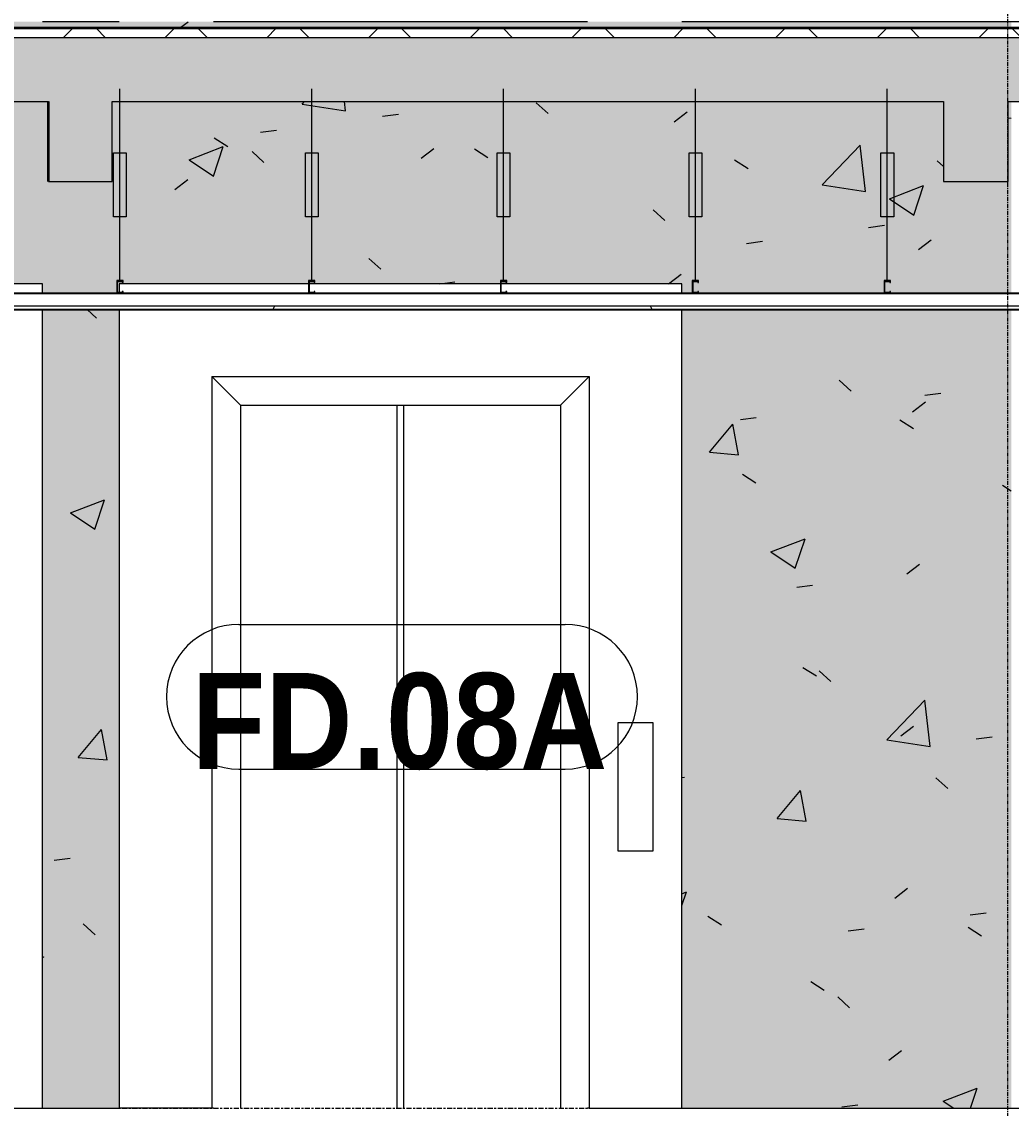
# Model space of a CAD drawing. Header units: millimetres. Extents: x 3451 to 201731, y -8641 to 35300.
# Drawn here: x 30453 to 33547, y 15800 to 19200 of the extents above; entities that cross this region are included whole.
import ezdxf

# ---------------------------------------------------------------- set-up
doc = ezdxf.new("R2010")
doc.units = ezdxf.units.MM
doc.linetypes.add('Centre', pattern=[31.75, 6.35, -4.7625, 15.875, -4.7625])
doc.linetypes.add('Grid Line', pattern=[22.225, 12.7, -3.175, 3.175, -3.175])
for name, color, linetype, lineweight in [('0-1', 7, 'Continuous', 5), ('A-CLNG', 13, 'Continuous', 9), ('A-CLNG-1', 13, 'Continuous', 25), ('A-CLNG-PATT-1', 13, 'Continuous', 9), ('A-DETL-GENF', 92, 'Continuous', 9), ('A-DETL-GENF-1', 7, 'Continuous', 9), ('A-DETL-THIN', 151, 'Continuous', 9), ('A-DOOR', 31, 'Continuous', 9), ('A-DOOR-IDEN', 31, 'Continuous', 9), ('A-FLOR-3', 192, 'Continuous', 35), ('A-FLOR-LEVL-2', 51, 'Centre', 9), ('A-FLOR-PATT-3', 8, 'Continuous', 9), ('A-WALL-PATT-4', 111, 'Continuous', 9), ('I-WALL', 2, 'Continuous', 9), ('S-BEAM-1', 12, 'Continuous', 5), ('S-BEAM-2', 10, 'Continuous', 35), ('S-GRID-1', 1, 'Grid Line', 9)]:
    doc.layers.add(name, color=color, linetype=linetype, lineweight=lineweight)
doc.styles.add('Arial_B_1', font='arialbd.ttf', dxfattribs={"width": 0.9, "height": 300})

# ---------------------------------------------------------------- blocks, each defined once
blk = doc.blocks.new('NCV_TKTC_KET CAU_rvt-1-TKCS_MẶT CẮT C')
at = {"layer": 'S-BEAM-1'}
blk.add_hatch(color=256, dxfattribs=at).paths.add_polyline_path([(30535.3, 18700), (30536.9, 18700), (30535.3, 18940.9)])
at = {"layer": 'S-BEAM-2'}
blk.add_line((30535.3, 18950), (30535.3, 18700), dxfattribs=at)
blk = doc.blocks.new('Thang may HIEN - Dài x Rộng - 2200x1200-V8-TKCS_MẶT CẮT C')
at = {"layer": 'A-DOOR'}
for p, q in [((30757.4, 11580), (30757.4, 11552.5)), ((31349.8, 11580), (30757.4, 11580)), ((31949.8, 11580), (31352.3, 11580)), ((32517.4, 11580), (31952.3, 11580)), ((32517.4, 11550), (32517.4, 11580)), ((30757.4, 11500), (30757.4, 9000)), ((32517.4, 9000), (32517.4, 11500)), ((31137.4, 11200), (31047.4, 11290)), ((31047.4, 11290), (31047.4, 9000)), ((31047.4, 11290), (32227.4, 11290)), ((32227.4, 11290), (32137.4, 11200)), ((32227.4, 11290), (32227.4, 9000)), ((31137.4, 11200), (31137.4, 9000)), ((31137.4, 11200), (32137.4, 11200)), ((31627.4, 9000), (31627.4, 11200)), ((31647.4, 9000), (31647.4, 11200)), ((32137.4, 11200), (32137.4, 9000)), ((32427.4, 10205.9), (32317.4, 10205.9)), ((32317.4, 10205.9), (32317.4, 9805.9)), ((32427.4, 9805.9), (32427.4, 10205.9)), ((32317.4, 9805.9), (32427.4, 9805.9)), ((31047.4, 9000), (30757.4, 9000)), ((31052.4, 9000), (31047.4, 9000)), ((32227.4, 9000), (32222.4, 9000)), ((32227.4, 9000), (32517.4, 9000))]:
    blk.add_line(p, q, dxfattribs=at)
blk = doc.blocks.new('Thang may HIEN - Dài x Rộng - 2200x1200-V9-TKCS_MẶT CẮT C')
at = {"layer": 'A-DOOR'}
for p, q in [((28757.4, 11580), (28757.4, 11550)), ((28949.8, 11580), (28757.4, 11580)), ((29549.8, 11580), (28952.3, 11580)), ((30149.8, 11580), (29552.3, 11580)), ((30517.4, 11580), (30152.3, 11580)), ((30517.4, 11550), (30517.4, 11580)), ((28757.4, 11500), (28757.4, 9000)), ((30517.4, 9000), (30517.4, 11500)), ((29137.4, 11200), (29047.4, 11290)), ((29047.4, 11290), (29047.4, 9000)), ((29047.4, 11290), (30227.4, 11290)), ((30227.4, 11290), (30137.4, 11200)), ((30227.4, 11290), (30227.4, 9000)), ((29137.4, 11200), (29137.4, 9000)), ((29137.4, 11200), (30137.4, 11200)), ((29627.4, 9000), (29627.4, 11200)), ((29647.4, 9000), (29647.4, 11200)), ((30137.4, 11200), (30137.4, 9000)), ((30427.4, 10205.9), (30317.4, 10205.9)), ((30317.4, 10205.9), (30317.4, 9805.9)), ((30427.4, 9805.9), (30427.4, 10205.9)), ((30317.4, 9805.9), (30427.4, 9805.9)), ((29047.4, 9000), (28757.4, 9000)), ((29052.4, 9000), (29047.4, 9000)), ((30227.4, 9000), (30222.4, 9000)), ((30227.4, 9000), (30517.4, 9000))]:
    blk.add_line(p, q, dxfattribs=at)
blk = doc.blocks.new('Repeating Detail - THANH TREO TRẦN 600-V268-TKCS_MẶT CẮT C')
at = {"layer": 'A-DETL-GENF'}
for points in [[(30749.8, 25150), (30769.8, 25150), (30769.8, 25156), (30767.3, 25152.5), (30752.3, 25152.5), (30752.3, 25187.5), (30767.3, 25187.5), (30769.8, 25184), (30769.8, 25190), (30749.8, 25190)], [(31349.8, 25150), (31369.8, 25150), (31369.8, 25156), (31367.3, 25152.5), (31352.3, 25152.5), (31352.3, 25187.5), (31367.3, 25187.5), (31369.8, 25184), (31369.8, 25190), (31349.8, 25190)], [(31949.8, 25150), (31969.8, 25150), (31969.8, 25156), (31967.3, 25152.5), (31952.3, 25152.5), (31952.3, 25187.5), (31967.3, 25187.5), (31969.8, 25184), (31969.8, 25190), (31949.8, 25190)], [(32549.8, 25150), (32569.8, 25150), (32569.8, 25156), (32567.3, 25152.5), (32552.3, 25152.5), (32552.3, 25187.5), (32567.3, 25187.5), (32569.8, 25184), (32569.8, 25190), (32549.8, 25190)], [(33149.8, 25150), (33169.8, 25150), (33169.8, 25156), (33167.3, 25152.5), (33152.3, 25152.5), (33152.3, 25187.5), (33167.3, 25187.5), (33169.8, 25184), (33169.8, 25190), (33149.8, 25190)]]:
    blk.add_hatch(color=256, dxfattribs=at).paths.add_polyline_path(points)
for p, q in [((30759.8, 25190), (30759.8, 25790)), ((31359.8, 25190), (31359.8, 25790)), ((31959.8, 25190), (31959.8, 25790)), ((32559.8, 25190), (32559.8, 25790)), ((33159.8, 25190), (33159.8, 25790)), ((30739.8, 25590), (30779.8, 25590)), ((30739.8, 25390), (30739.8, 25590)), ((30779.8, 25590), (30779.8, 25390)), ((31339.8, 25590), (31379.8, 25590)), ((31339.8, 25390), (31339.8, 25590)), ((31379.8, 25590), (31379.8, 25390)), ((31939.8, 25590), (31979.8, 25590)), ((31939.8, 25390), (31939.8, 25590)), ((31979.8, 25590), (31979.8, 25390)), ((32539.8, 25590), (32579.8, 25590)), ((32539.8, 25390), (32539.8, 25590)), ((32579.8, 25590), (32579.8, 25390)), ((33139.8, 25590), (33179.8, 25590)), ((33139.8, 25390), (33139.8, 25590)), ((33179.8, 25590), (33179.8, 25390)), ((30779.8, 25390), (30739.8, 25390)), ((31379.8, 25390), (31339.8, 25390)), ((31979.8, 25390), (31939.8, 25390)), ((32579.8, 25390), (32539.8, 25390)), ((33179.8, 25390), (33139.8, 25390)), ((30769.8, 25190), (30749.8, 25190)), ((30749.8, 25190), (30749.8, 25150)), ((30769.8, 25190), (30749.8, 25190)), ((30749.8, 25190), (30749.8, 25150)), ((30752.3, 25187.5), (30767.3, 25187.5)), ((30752.3, 25152.5), (30752.3, 25187.5)), ((30752.3, 25152.5), (30752.3, 25187.5)), ((30752.3, 25187.5), (30767.3, 25187.5)), ((30767.3, 25187.5), (30767.3, 25184)), ((30767.3, 25187.5), (30767.3, 25184)), ((30767.3, 25184), (30769.8, 25184)), ((30767.3, 25184), (30769.8, 25184)), ((30769.8, 25184), (30769.8, 25190)), ((30769.8, 25184), (30769.8, 25190)), ((31369.8, 25190), (31349.8, 25190)), ((31349.8, 25190), (31349.8, 25150)), ((31369.8, 25190), (31349.8, 25190)), ((31349.8, 25190), (31349.8, 25150)), ((31352.3, 25187.5), (31367.3, 25187.5)), ((31352.3, 25152.5), (31352.3, 25187.5)), ((31352.3, 25152.5), (31352.3, 25187.5)), ((31352.3, 25187.5), (31367.3, 25187.5)), ((31367.3, 25187.5), (31367.3, 25184)), ((31367.3, 25187.5), (31367.3, 25184)), ((31367.3, 25184), (31369.8, 25184)), ((31367.3, 25184), (31369.8, 25184)), ((31369.8, 25184), (31369.8, 25190)), ((31369.8, 25184), (31369.8, 25190)), ((31969.8, 25190), (31949.8, 25190)), ((31949.8, 25190), (31949.8, 25150)), ((31969.8, 25190), (31949.8, 25190)), ((31949.8, 25190), (31949.8, 25150)), ((31952.3, 25187.5), (31967.3, 25187.5)), ((31952.3, 25152.5), (31952.3, 25187.5)), ((31952.3, 25152.5), (31952.3, 25187.5)), ((31952.3, 25187.5), (31967.3, 25187.5)), ((31967.3, 25187.5), (31967.3, 25184)), ((31967.3, 25187.5), (31967.3, 25184)), ((31967.3, 25184), (31969.8, 25184)), ((31967.3, 25184), (31969.8, 25184)), ((31969.8, 25184), (31969.8, 25190)), ((31969.8, 25184), (31969.8, 25190)), ((32569.8, 25190), (32549.8, 25190)), ((32549.8, 25190), (32549.8, 25150)), ((32569.8, 25190), (32549.8, 25190)), ((32549.8, 25190), (32549.8, 25150)), ((32552.3, 25187.5), (32567.3, 25187.5)), ((32552.3, 25152.5), (32552.3, 25187.5)), ((32552.3, 25152.5), (32552.3, 25187.5)), ((32552.3, 25187.5), (32567.3, 25187.5)), ((32567.3, 25187.5), (32567.3, 25184)), ((32567.3, 25187.5), (32567.3, 25184)), ((32567.3, 25184), (32569.8, 25184)), ((32567.3, 25184), (32569.8, 25184)), ((32569.8, 25184), (32569.8, 25190)), ((32569.8, 25184), (32569.8, 25190)), ((33169.8, 25190), (33149.8, 25190)), ((33149.8, 25190), (33149.8, 25150)), ((33169.8, 25190), (33149.8, 25190)), ((33149.8, 25190), (33149.8, 25150)), ((33152.3, 25187.5), (33167.3, 25187.5)), ((33152.3, 25152.5), (33152.3, 25187.5)), ((33152.3, 25152.5), (33152.3, 25187.5)), ((33152.3, 25187.5), (33167.3, 25187.5)), ((33167.3, 25187.5), (33167.3, 25184)), ((33167.3, 25187.5), (33167.3, 25184)), ((33167.3, 25184), (33169.8, 25184)), ((33167.3, 25184), (33169.8, 25184)), ((33169.8, 25184), (33169.8, 25190)), ((33169.8, 25184), (33169.8, 25190)), ((30749.8, 25150), (30769.8, 25150)), ((30749.8, 25150), (30769.8, 25150)), ((30767.3, 25152.5), (30752.3, 25152.5)), ((30767.3, 25152.5), (30752.3, 25152.5)), ((30769.8, 25156), (30767.3, 25156)), ((30767.3, 25156), (30767.3, 25152.5)), ((30769.8, 25156), (30767.3, 25156)), ((30767.3, 25156), (30767.3, 25152.5)), ((30769.8, 25150), (30769.8, 25156)), ((30769.8, 25150), (30769.8, 25156)), ((31349.8, 25150), (31369.8, 25150)), ((31349.8, 25150), (31369.8, 25150)), ((31367.3, 25152.5), (31352.3, 25152.5)), ((31367.3, 25152.5), (31352.3, 25152.5)), ((31369.8, 25156), (31367.3, 25156)), ((31367.3, 25156), (31367.3, 25152.5)), ((31369.8, 25156), (31367.3, 25156)), ((31367.3, 25156), (31367.3, 25152.5)), ((31369.8, 25150), (31369.8, 25156)), ((31369.8, 25150), (31369.8, 25156)), ((31949.8, 25150), (31969.8, 25150)), ((31949.8, 25150), (31969.8, 25150)), ((31967.3, 25152.5), (31952.3, 25152.5)), ((31967.3, 25152.5), (31952.3, 25152.5)), ((31969.8, 25156), (31967.3, 25156)), ((31967.3, 25156), (31967.3, 25152.5)), ((31969.8, 25156), (31967.3, 25156)), ((31967.3, 25156), (31967.3, 25152.5)), ((31969.8, 25150), (31969.8, 25156)), ((31969.8, 25150), (31969.8, 25156)), ((32549.8, 25150), (32569.8, 25150)), ((32549.8, 25150), (32569.8, 25150)), ((32567.3, 25152.5), (32552.3, 25152.5)), ((32567.3, 25152.5), (32552.3, 25152.5)), ((32569.8, 25156), (32567.3, 25156)), ((32567.3, 25156), (32567.3, 25152.5)), ((32569.8, 25156), (32567.3, 25156)), ((32567.3, 25156), (32567.3, 25152.5)), ((32569.8, 25150), (32569.8, 25156)), ((32569.8, 25150), (32569.8, 25156)), ((33149.8, 25150), (33169.8, 25150)), ((33149.8, 25150), (33169.8, 25150)), ((33167.3, 25152.5), (33152.3, 25152.5)), ((33167.3, 25152.5), (33152.3, 25152.5)), ((33169.8, 25156), (33167.3, 25156)), ((33167.3, 25156), (33167.3, 25152.5)), ((33169.8, 25156), (33167.3, 25156)), ((33167.3, 25156), (33167.3, 25152.5)), ((33169.8, 25150), (33169.8, 25156)), ((33169.8, 25150), (33169.8, 25156))]:
    blk.add_line(p, q, dxfattribs=at)
blk = doc.blocks.new('STN_Door Tag - STN_Door Tag-1788670-TKCS_MẶT CẮT C')
at = {"layer": 'A-DOOR-IDEN'}
for p, q in [((34031.7, 10331.8), (35051.8, 10331.8)), ((34031.7, 9879), (35051.8, 9879))]:
    blk.add_line(p, q, dxfattribs=at)
for centre, start, end in [((34031.7, 10105.4), 90, 270), ((35051.8, 10105.4), 270, 90)]:
    blk.add_arc(centre, 226.4, start, end, dxfattribs=at)

msp = doc.modelspace()

# ---------------------------------------------------------------- hatches: boundary and pattern name
at = {"layer": 'A-CLNG-PATT-1'}
h = msp.add_hatch(dxfattribs=at)
h.set_pattern_fill('FP_7', color=256, style=0, pattern_type=2)
h.set_pattern_definition([(0, (49422.43, 14125), (1219.2, 304.8), [50.292, -864.108, 50.292, -864.108, -4876.8]), (0, (49422.43, 14125), (1219.2, 304.8), [-1828.8, 50.292, -1778.508, 50.292, -864.108, -2133.6]), (0, (49422.43, 14125), (1219.2, 304.8), [-4572, 50.292, -559.308, 50.292, -1473.708]), (120, (49879.63, 14277.4), (-873.5645, 903.458), [50.292, -864.108, 50.292, -5740.908]), (120, (49879.63, 14277.4), (-873.5645, 903.458), [-964.692, -864.108, 50.292, -1778.508, -3048]), (120, (49879.63, 14277.4), (-873.5645, 903.458), [-3657.6, 50.292, -864.108, 50.292, -2083.308]), (120, (49879.63, 14277.4), (-873.5645, 903.458), [-4622.292, -559.308, 50.292, -1473.708]), (240, (50032.03, 14887), (-345.6355, -1208.258), [50.292, -864.108, 50.292, -5740.908]), (240, (50032.03, 14887), (-345.6355, -1208.258), [-964.692, -864.108, 50.292, -1778.508, -3048]), (240, (50032.03, 14887), (-345.6355, -1208.258), [-3657.6, 50.292, -864.108, 50.292, -2083.308]), (240, (50032.03, 14887), (-345.6355, -1208.258), [-4622.292, -559.308, 50.292, -1473.708])])
h.paths.add_polyline_path([(44337, 18300), (44337, 18310), (27136.9, 18310), (27136.9, 18300), (43944.2, 18300)])
at = {"layer": 'A-DETL-GENF-1'}
msp.add_hatch(color=256, dxfattribs=at).paths.add_polyline_path([(40235.6, 18550), (40235.6, 18950), (44235.3, 18950), (44235.3, 18550), (44536.9, 18550), (44536.9, 19150), (23337.4, 19150), (23337.4, 18750), (23535.3, 18750), (23535.3, 18950), (26536.9, 18950), (26536.9, 18750), (26735.3, 18750), (26735.3, 18950), (28436.9, 18950), (28436.9, 18700), (28636.9, 18700), (28636.9, 18950), (30536.9, 18950), (30536.9, 18700), (30735.3, 18700), (30735.3, 18950), (33335.3, 18950), (33335.3, 18700), (33537.4, 18700), (33537.4, 18950), (35535.3, 18950), (35535.3, 18700), (35735.3, 18700), (35735.3, 18950), (39935.6, 18950), (39935.6, 18550)])
at = {"layer": 'A-FLOR-PATT-3'}
h = msp.add_hatch(dxfattribs=at)
h.set_pattern_fill('FP_6', color=256, style=0, pattern_type=2)
h.set_pattern_definition([(45, (49422.43, 14125), (-159.099, 159.099), []), (135, (49422.43, 14125), (-159.099, -159.099), [])])
h.paths.add_polyline_path([(44587.3, 19130), (45737.4, 19130), (45737.4, 19180), (27136.9, 19180), (27136.9, 19150), (44536.9, 19150), (44536.9, 19130)])
at = {"layer": 'A-WALL-PATT-4'}
h = msp.add_hatch(dxfattribs=at)
h.set_pattern_fill('FP_4', color=256, style=0, pattern_type=2)
h.set_pattern_definition([(50, (49422.4, 14125), (1093.104, -95.634), [114.3, -1257.3]), (355, (49422.4, 14125), (-211.46, 1146.34), [91.44, -1005.84]), (100.451, (49513.5, 14117), (881.656, 1050.7), [97.14, -1068.54]), (46.184, (49422.4, 14429.8), (1626.475, -252.26), [171.45, -1885.95]), (96.636, (49558, 14408.8), (1424.42, 1484.57), [145.71, -1602.81]), (351.184, (49422.4, 14429.8), (1424.43, 1484.55), [137.16, -1508.76]), (21, (49574.8, 14353.6), (909.686, -613.59), [114.3, -1257.3]), (326, (49574.8, 14353.6), (370.81, 1105.13), [91.44, -1005.84]), (71.451, (49650.6, 14302.5), (1280.503, 491.53), [97.14, -1068.54]), (37.5, (49422.43, 14125), (18.531, 507.33), [50.292, -943.356, 50.292, -970.788, -1009.65]), (37.5, (49422.43, 14125), (18.531, 507.33), [-2014.728, 50.292, -959.358]), (7.5, (49422.43, 14125), (400.918, 601.084), [50.292, -531.876, 50.292, -920.496, -384.81]), (7.5, (49422.43, 14125), (400.918, 601.084), [-1552.956, 50.292, -334.518]), (327.5, (49082.58, 14125), (813.545, -34.374), [50.292, -330.708, 50.292, -1138.428, -1577.34]), (327.5, (49082.58, 14125), (813.545, -34.374), [-1569.72, 50.292, -1527.048]), (317.5, (48930.2, 14125), (888.775, 152.56), [50.292, -445.008, 50.292, -739.14, -1120.14]), (317.5, (48930.2, 14125), (888.775, 152.56), [-1284.73, 50.29, -1069.85])])
h.paths.add_polyline_path([(28757.4, 15800), (28757.4, 18300), (28646.9, 18300), (28646.9, 15800)])
h.paths.add_polyline_path([(32517.4, 15800), (33547.4, 15800), (33547.4, 18300), (32517.4, 18300), (32517.4, 17608.4)])
h.paths.add_polyline_path([(30757.4, 15800), (30757.4, 18300), (30517.4, 18300), (30517.4, 15800)])
h.paths.add_polyline_path([(32517.4, 18350), (32549.8, 18350), (32549.8, 18390), (32569.8, 18390), (32569.8, 18384), (32567.3, 18387.5), (32552.3, 18387.5), (32552.3, 18352.5), (32567.3, 18352.5), (32569.8, 18356), (32569.8, 18350), (33149.8, 18350), (33149.8, 18390), (33169.8, 18390), (33169.8, 18384), (33167.3, 18387.5), (33152.3, 18387.5), (33152.3, 18352.5), (33167.3, 18352.5), (33169.8, 18356), (33169.8, 18350), (33547.4, 18350), (33547.4, 18950), (33537.4, 18950), (33537.4, 18700), (33335.3, 18700), (33335.3, 18950), (30735.3, 18950), (30735.3, 18700), (30535.3, 18700), (30535.3, 18950), (28646.9, 18949.6), (28646.9, 18350), (28757.4, 18350), (28757.4, 18380), (28949.8, 18380), (28949.8, 18390), (28969.8, 18390), (28969.8, 18384), (28967.3, 18387.5), (28952.3, 18387.5), (28952.3, 18380), (29549.8, 18380), (29549.8, 18390), (29569.8, 18390), (29569.8, 18384), (29567.3, 18387.5), (29552.3, 18387.5), (29552.3, 18380), (30149.8, 18380), (30149.8, 18390), (30169.8, 18390), (30169.8, 18384), (30167.3, 18387.5), (30152.3, 18387.5), (30152.3, 18380), (30517.4, 18380), (30517.4, 18350), (30749.8, 18350), (30749.8, 18390), (30769.8, 18390), (30769.8, 18384), (30767.3, 18387.5), (30752.3, 18387.5), (30752.3, 18352.5), (30757.4, 18352.5), (30757.4, 18380), (31349.8, 18380), (31349.8, 18390), (31369.8, 18390), (31369.8, 18384), (31367.3, 18387.5), (31352.3, 18387.5), (31352.3, 18380), (31949.8, 18380), (31949.8, 18390), (31969.8, 18390), (31969.8, 18384), (31967.3, 18387.5), (31952.3, 18387.5), (31952.3, 18380), (32517.4, 18380), (32517.4, 18352.5)])
h.paths.add_polyline_path([(31047.4, 19180), (33547.4, 19180), (33547.4, 19200), (28646.9, 19200), (28646.9, 19180), (30757.4, 19180)])
h = msp.add_hatch(dxfattribs=at)
h.set_pattern_fill('FP_5', color=256, style=0, pattern_type=2)
h.set_pattern_definition([(37.5, (49422.43, 14125), (-4.7995, 146.8239), [5.029, -110.795, 5.029, -124.511, -123.825]), (37.5, (49422.43, 14125), (-4.7995, 146.8239), [-245.364, 5.029, -118.796]), (7.5, (49422.43, 14125), (134.8574, 215.0472), [5.029, -57.455, 5.029, -99.365, -40.005]), (7.5, (49422.43, 14125), (134.8574, 215.0472), [-166.878, 5.029, -34.976]), (327.5, (49328.7, 14125), (237.29776, 0.4316), [5.029, -33.071, 5.029, -132.131, -179.07]), (327.5, (49328.7, 14125), (237.29776, 0.4316), [-175.26, 5.029, -174.041]), (317.5, (49328.7, 14125), (229.067, 66.8792), [5.029, -14.021, 5.029, -84.887, -102.87]), (317.5, (49328.7, 14125), (229.067, 66.8792), [-108.966, 5.029, -97.841])])
h.paths.add_polyline_path([(28757.4, 15800), (28757.4, 18300), (28646.9, 18300), (28646.9, 15800)])
h.paths.add_polyline_path([(32517.4, 15800), (33547.4, 15800), (33547.4, 18300), (32517.4, 18300), (32517.4, 17608.4)])
h.paths.add_polyline_path([(30757.4, 15800), (30757.4, 18300), (30517.4, 18300), (30517.4, 15800)])
h.paths.add_polyline_path([(32517.4, 18350), (32549.8, 18350), (32549.8, 18390), (32569.8, 18390), (32569.8, 18384), (32567.3, 18387.5), (32552.3, 18387.5), (32552.3, 18352.5), (32567.3, 18352.5), (32569.8, 18356), (32569.8, 18350), (33149.8, 18350), (33149.8, 18390), (33169.8, 18390), (33169.8, 18384), (33167.3, 18387.5), (33152.3, 18387.5), (33152.3, 18352.5), (33167.3, 18352.5), (33169.8, 18356), (33169.8, 18350), (33547.4, 18350), (33547.4, 18950), (33537.4, 18950), (33537.4, 18700), (33335.3, 18700), (33335.3, 18950), (30735.3, 18950), (30735.3, 18700), (30535.3, 18700), (30535.3, 18950), (28646.9, 18949.6), (28646.9, 18350), (28757.4, 18350), (28757.4, 18380), (28949.8, 18380), (28949.8, 18390), (28969.8, 18390), (28969.8, 18384), (28967.3, 18387.5), (28952.3, 18387.5), (28952.3, 18380), (29549.8, 18380), (29549.8, 18390), (29569.8, 18390), (29569.8, 18384), (29567.3, 18387.5), (29552.3, 18387.5), (29552.3, 18380), (30149.8, 18380), (30149.8, 18390), (30169.8, 18390), (30169.8, 18384), (30167.3, 18387.5), (30152.3, 18387.5), (30152.3, 18380), (30517.4, 18380), (30517.4, 18350), (30749.8, 18350), (30749.8, 18390), (30769.8, 18390), (30769.8, 18384), (30767.3, 18387.5), (30752.3, 18387.5), (30752.3, 18352.5), (30757.4, 18352.5), (30757.4, 18380), (31349.8, 18380), (31349.8, 18390), (31369.8, 18390), (31369.8, 18384), (31367.3, 18387.5), (31352.3, 18387.5), (31352.3, 18380), (31949.8, 18380), (31949.8, 18390), (31969.8, 18390), (31969.8, 18384), (31967.3, 18387.5), (31952.3, 18387.5), (31952.3, 18380), (32517.4, 18380), (32517.4, 18352.5)])
h.paths.add_polyline_path([(31047.4, 19180), (33547.4, 19180), (33547.4, 19200), (28646.9, 19200), (28646.9, 19180), (30757.4, 19180)])

# ---------------------------------------------------------------- linework, layer by layer
at = {"layer": 'A-CLNG'}
msp.add_line((44337, 18310), (27136.9, 18310), dxfattribs=at)
at = {"layer": 'A-CLNG-1'}
for p, q in [((30749.8, 18350), (30169.8, 18350)), ((31349.8, 18350), (30769.8, 18350)), ((31949.8, 18350), (31369.8, 18350)), ((32549.8, 18350), (31969.8, 18350)), ((33149.8, 18350), (32569.8, 18350)), ((33749.8, 18350), (33169.8, 18350)), ((27136.9, 18300), (44337, 18300))]:
    msp.add_line(p, q, dxfattribs=at)
at = {"layer": 'A-DETL-THIN'}
for p, q in [((44536.9, 19150), (23337.4, 19150)), ((28636.9, 18950), (30536.9, 18950)), ((30536.9, 18950), (30536.9, 18700)), ((30735.3, 18700), (30735.3, 18950)), ((30735.3, 18950), (33335.3, 18950)), ((33335.3, 18950), (33335.3, 18700)), ((33537.4, 18700), (33537.4, 18950)), ((33537.4, 18950), (35535.3, 18950)), ((30536.9, 18700), (30735.3, 18700)), ((33335.3, 18700), (33537.4, 18700))]:
    msp.add_line(p, q, dxfattribs=at)
at = {"layer": 'A-FLOR-3'}
msp.add_line((45737.4, 19180), (27136.9, 19180), dxfattribs=at)
at = {"layer": 'A-FLOR-LEVL-2'}
msp.add_line((3450.8, 15800), (93442.9, 15800), dxfattribs=at)
at = {"layer": 'I-WALL'}
for p, q in [((30757.4, 19200), (30517.4, 19200)), ((32222.4, 19200), (31052.4, 19200)), ((40546.9, 19200), (32517.4, 19200)), ((30517.4, 15800), (30757.4, 15800)), ((32517.4, 15800), (33687.1, 15800))]:
    msp.add_line(p, q, dxfattribs=at)
at = {"layer": 'S-GRID-1'}
msp.add_line((33536.9, -1941), (33536.9, 30542.5), dxfattribs=at)

# ---------------------------------------------------------------- block references
at = {"layer": '0-1'}
msp.add_blockref('NCV_TKTC_KET CAU_rvt-1-TKCS_MẶT CẮT C', (0, 0), dxfattribs=at)
at = {"layer": 'A-DETL-GENF'}
msp.add_blockref('Repeating Detail - THANH TREO TRẦN 600-V268-TKCS_MẶT CẮT C', (0, -6800), dxfattribs=at)
at = {"layer": 'A-DOOR'}
for name in ['Thang may HIEN - Dài x Rộng - 2200x1200-V9-TKCS_MẶT CẮT C', 'Thang may HIEN - Dài x Rộng - 2200x1200-V8-TKCS_MẶT CẮT C']:
    msp.add_blockref(name, (0, 6800), dxfattribs=at)
at = {"layer": 'A-DOOR-IDEN'}
msp.add_blockref('STN_Door Tag - STN_Door Tag-1788670-TKCS_MẶT CẮT C', (-2899.8, 6982.4), dxfattribs=at)

# ---------------------------------------------------------------- texts
at = {"layer": 'A-DOOR-IDEN', "insert": (31634.3, 17010), "char_height": 300, "width": 1331.1, "attachment_point": 5, "line_spacing_factor": 0.936439, "style": 'Arial_B_1'}
msp.add_mtext('\\pt6.75,13.5,20.25,27,33.75,40.5,47.25,54,60.75,67.5,74.25,81,87.75,94.5,101.25,108,114.75,121.5,128.25,135,141.75,148.5,155.25,162,168.75,175.5,182.25,189,195.75,202.5,209.25,216;FD.08A', dxfattribs=at)

doc.saveas('drawing.dxf')
